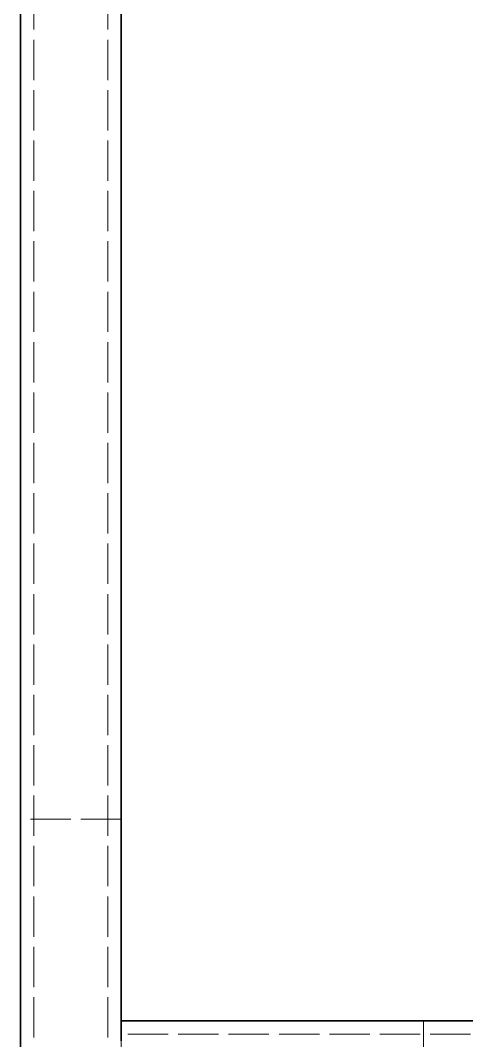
# Model space of a CAD drawing. Extents: x 0 to 18500, y -51 to 3802.
# Drawn here: x 1415.6 to 1548.5, y 2669.6 to 2973.2 of the extents above; entities that cross this region are included whole.
import ezdxf

# ---------------------------------------------------------------- set-up
doc = ezdxf.new("R2010")
doc.units = 0
doc.header["$MEASUREMENT"] = 0
doc.linetypes.add('DASHED', pattern=[15, 12, -3])
doc.linetypes.add('HIDDEN-HOKUTO', pattern=[3.8, 2.5, -1.3])
doc.layers.get('0').update_dxf_attribs({"linetype": 'CONTINUOUS'})
doc.layers.add('AM_HID', color=1, linetype='HIDDEN-HOKUTO')

msp = doc.modelspace()

# ---------------------------------------------------------------- linework, layer by layer
at = {"color": 7, "lineweight": 35}
for p, q in [((1415.62476, 2595.49142), (1415.62549, 3145.49142)), ((1445.62488, 2675.49142), (1445.62549, 3145.49142)), ((2389.62488, 2675.4902), (1445.62488, 2675.49142))]:
    msp.add_line(p, q, dxfattribs=at)
at = {"color": 7, "lineweight": 35, "ltscale": 0.15}
msp.add_line((1445.62488, 2675.49142), (1445.62488, 2669.49142), dxfattribs=at)
at = {"layer": 'AM_HID', "color": 1, "linetype": 'DASHED', "lineweight": 13}
for p, q in [((1419.62476, 2595.49142), (1419.62549, 3145.49142)), ((1441.62476, 2595.49142), (1441.62549, 3145.49142)), ((1445.62513, 2735.49142), (1415.62513, 2735.49142)), ((1445.62488, 2615.49142), (1445.62488, 2675.49142)), ((1535.625, 2675.4913), (1535.62488, 2615.4913)), ((2389.62488, 2671.4902), (1445.62488, 2671.49142))]:
    msp.add_line(p, q, dxfattribs=at)

doc.saveas('drawing.dxf')
